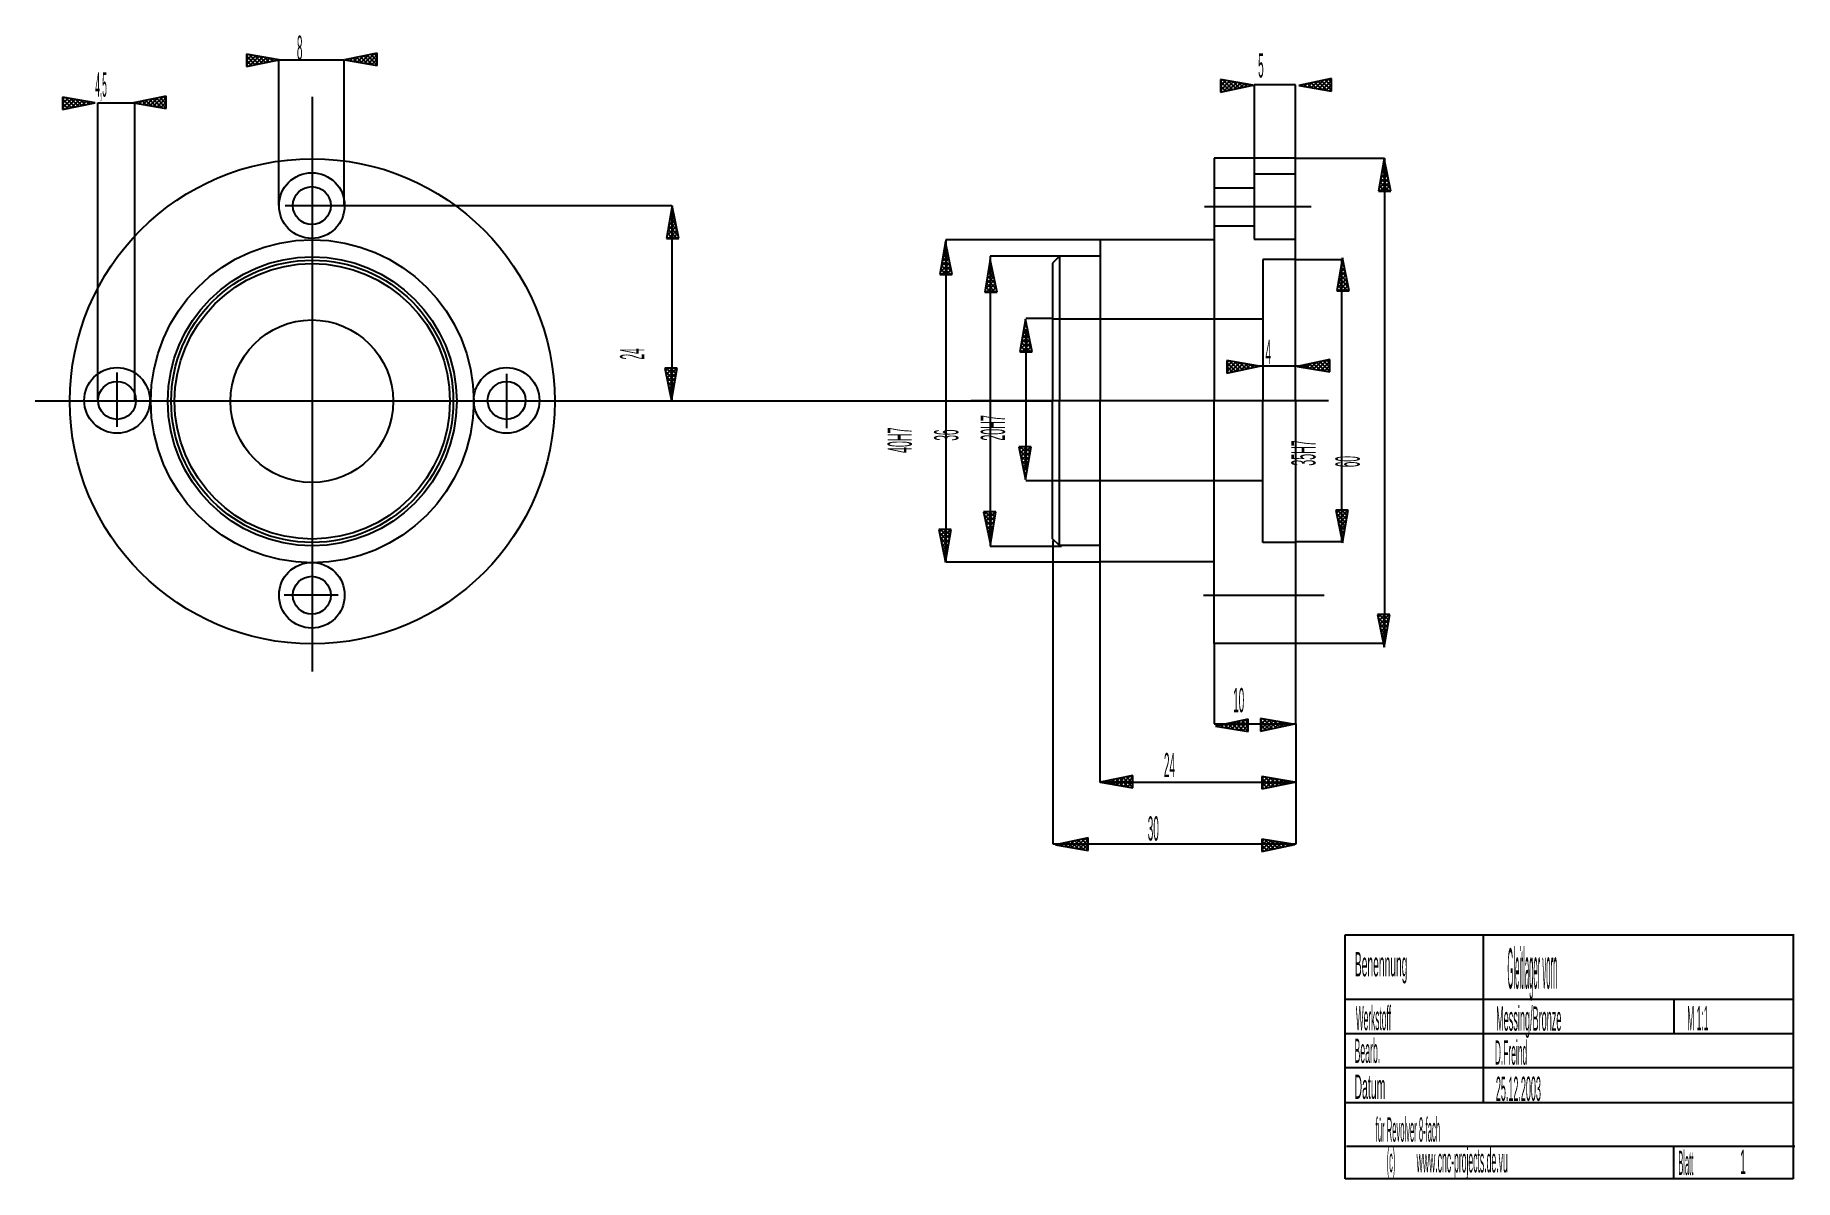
# Model space of a CAD drawing. Extents: x 2.52 to 11.09, y 0.36 to 5.93.
import ezdxf

# ---------------------------------------------------------------- set-up
doc = ezdxf.new("R2010")
doc.units = 0
doc.header["$LTSCALE"] = 10
doc.linetypes.add('DASHDOT', pattern=[1, 0.5, -0.25, 0, -0.25])
doc.linetypes.add('DASHED', pattern=[0.75, 0.5, -0.25])
doc.layers.add('1', color=1, linetype='DASHED')

msp = doc.modelspace()

# ---------------------------------------------------------------- linework, layer by layer
at = {"layer": '1', "color": 1, "linetype": 'CONTINUOUS'}
for p, q in [((3.7086, 5.8141), (3.5493, 5.8412)), ((3.5493, 5.8412), (3.5493, 5.7808)), ((3.5493, 5.8412), (3.5493, 5.7808)), ((3.5586, 5.8397), (3.5493, 5.8303)), ((3.5762, 5.8366), (3.5493, 5.8097)), ((3.5939, 5.8336), (3.5493, 5.789)), ((3.592, 5.7898), (3.5493, 5.8325)), ((3.6091, 5.7933), (3.5636, 5.8388)), ((3.6115, 5.8306), (3.565, 5.7841)), ((3.6262, 5.7969), (3.5885, 5.8346)), ((3.6433, 5.8004), (3.6134, 5.8303)), ((4.1863, 5.8463), (4.0271, 5.813)), ((4.1191, 5.8322), (4.0893, 5.8024)), ((4.1391, 5.7939), (4.104, 5.8291)), ((4.1452, 5.8377), (4.107, 5.7994)), ((4.164, 5.7897), (4.1211, 5.8326)), ((4.1713, 5.8431), (4.1246, 5.7964)), ((4.1863, 5.788), (4.1381, 5.8362)), ((4.1863, 5.8375), (4.1422, 5.7934)), ((4.1863, 5.8087), (4.1552, 5.8398)), ((4.1863, 5.8293), (4.1723, 5.8433)), ((4.1863, 5.7859), (4.1863, 5.8463)), ((4.1863, 5.7859), (4.1863, 5.8463)), ((3.5493, 5.7808), (3.7086, 5.8141)), ((3.5749, 5.7862), (3.5493, 5.8118)), ((3.5578, 5.7826), (3.5493, 5.7912)), ((3.6292, 5.8276), (3.5911, 5.7896)), ((3.6468, 5.8246), (3.6172, 5.795)), ((3.6604, 5.804), (3.6383, 5.8261)), ((3.6645, 5.8216), (3.6433, 5.8005)), ((3.6775, 5.8076), (3.6632, 5.8218)), ((3.6821, 5.8186), (3.6694, 5.8059)), ((3.6945, 5.8111), (3.6881, 5.8176)), ((3.6998, 5.8156), (3.6955, 5.8113)), ((3.7081, 5.1044), (3.7081, 5.8136)), ((3.7081, 5.8136), (4.0235, 5.8136)), ((3.7086, 5.8141), (3.7086, 5.8141)), ((4.0235, 5.8136), (4.0235, 5.1044)), ((4.0271, 5.813), (4.0271, 5.813)), ((4.0271, 5.813), (4.1863, 5.7859)), ((4.0395, 5.8109), (4.0356, 5.8148)), ((4.0408, 5.8159), (4.0364, 5.8115)), ((4.0644, 5.8067), (4.0527, 5.8184)), ((4.0669, 5.8214), (4.054, 5.8084)), ((4.0893, 5.8024), (4.0698, 5.822)), ((4.093, 5.8268), (4.0717, 5.8054)), ((4.1142, 5.7982), (4.0869, 5.8255)), ((4.1863, 5.8168), (4.1599, 5.7904)), ((4.1863, 5.7962), (4.1775, 5.7874)), ((8.4525, 5.6897), (8.2932, 5.7169)), ((8.2932, 5.7169), (8.2932, 5.6565)), ((8.2932, 5.7169), (8.2932, 5.6565)), ((8.3025, 5.7153), (8.2932, 5.706)), ((8.3202, 5.7123), (8.2932, 5.6854)), ((8.3378, 5.7093), (8.2932, 5.6647)), ((8.3359, 5.6654), (8.2932, 5.7082)), ((8.2932, 5.6565), (8.4525, 5.6897)), ((8.3188, 5.6619), (8.2932, 5.6875)), ((8.3017, 5.6583), (8.2932, 5.6669)), ((8.353, 5.669), (8.3075, 5.7145)), ((8.3554, 5.7063), (8.3089, 5.6598)), ((8.3701, 5.6726), (8.3324, 5.7102)), ((8.3731, 5.7033), (8.335, 5.6653)), ((8.3872, 5.6761), (8.3573, 5.706)), ((8.3907, 5.7003), (8.3611, 5.6707)), ((8.4043, 5.6797), (8.3822, 5.7017)), ((8.4084, 5.6973), (8.3872, 5.6761)), ((8.4214, 5.6833), (8.4071, 5.6975)), ((8.426, 5.6943), (8.4133, 5.6816)), ((8.4385, 5.6868), (8.432, 5.6932)), ((8.4437, 5.6913), (8.4394, 5.687)), ((8.4525, 5.6897), (8.4525, 5.6897)), ((8.6588, 5.6911), (8.458, 5.6911)), ((8.458, 5.6911), (8.458, 5.2456)), ((8.6588, 5.3341), (8.6588, 5.6911)), ((8.8343, 5.7219), (8.675, 5.6887)), ((8.675, 5.6887), (8.675, 5.6887)), ((8.675, 5.6887), (8.8343, 5.6615)), ((8.6875, 5.6866), (8.6836, 5.6905)), ((8.6888, 5.6916), (8.6844, 5.6871)), ((8.7124, 5.6824), (8.7007, 5.6941)), ((8.7149, 5.697), (8.702, 5.6841)), ((8.7373, 5.6781), (8.7178, 5.6976)), ((8.741, 5.7025), (8.7196, 5.6811)), ((8.7622, 5.6739), (8.7348, 5.7012)), ((8.7671, 5.7079), (8.7373, 5.6781)), ((8.7871, 5.6696), (8.7519, 5.7048)), ((8.7932, 5.7134), (8.7549, 5.6751)), ((8.812, 5.6654), (8.769, 5.7083)), ((8.8193, 5.7188), (8.7726, 5.6721)), ((8.8343, 5.6637), (8.7861, 5.7119)), ((8.8343, 5.7132), (8.7902, 5.6691)), ((8.8343, 5.6843), (8.8032, 5.7155)), ((8.8343, 5.6925), (8.8079, 5.6661)), ((8.8343, 5.705), (8.8203, 5.719)), ((8.8343, 5.6719), (8.8255, 5.6631)), ((8.8343, 5.6615), (8.8343, 5.7219)), ((8.8343, 5.6615), (8.8343, 5.7219)), ((2.8137, 5.6047), (2.6544, 5.6319)), ((2.6544, 5.6319), (2.6544, 5.5715)), ((2.6544, 5.6319), (2.6544, 5.5715)), ((2.6637, 5.6303), (2.6544, 5.621)), ((2.6814, 5.6273), (2.6544, 5.6004)), ((2.699, 5.6243), (2.6544, 5.5797)), ((2.6971, 5.5804), (2.6544, 5.6232)), ((2.6544, 5.5715), (2.8137, 5.6047)), ((2.68, 5.5769), (2.6544, 5.6025)), ((2.6629, 5.5733), (2.6544, 5.5818)), ((2.7142, 5.584), (2.6687, 5.6295)), ((2.7167, 5.6213), (2.6702, 5.5748)), ((2.7313, 5.5876), (2.6936, 5.6252)), ((2.7343, 5.6183), (2.6963, 5.5803)), ((2.7484, 5.5911), (2.7185, 5.621)), ((2.7519, 5.6153), (2.7224, 5.5857)), ((2.7655, 5.5947), (2.7434, 5.6167)), ((2.7696, 5.6123), (2.7484, 5.5911)), ((2.7826, 5.5983), (2.7684, 5.6125)), ((2.7872, 5.6093), (2.7745, 5.5966)), ((2.7997, 5.6018), (2.7933, 5.6082)), ((2.8049, 5.6062), (2.8006, 5.602)), ((2.8137, 5.6047), (2.8137, 5.6047)), ((2.826, 4.1518), (2.826, 5.6042)), ((2.826, 5.6042), (3.005, 5.6042)), ((3.1594, 5.6369), (3.0001, 5.6037)), ((3.0001, 5.6037), (3.0001, 5.6037)), ((3.0001, 5.6037), (3.1594, 5.5765)), ((3.005, 5.6042), (3.005, 4.1518)), ((3.0125, 5.6016), (3.0086, 5.6055)), ((3.0139, 5.6066), (3.0094, 5.6021)), ((3.0374, 5.5973), (3.0257, 5.6091)), ((3.04, 5.612), (3.027, 5.5991)), ((3.0623, 5.5931), (3.0428, 5.6126)), ((3.0661, 5.6175), (3.0447, 5.5961)), ((3.0872, 5.5888), (3.0599, 5.6162)), ((3.0921, 5.6229), (3.0623, 5.5931)), ((3.1121, 5.5846), (3.077, 5.6198)), ((3.1182, 5.6284), (3.08, 5.5901)), ((3.137, 5.5803), (3.0941, 5.6233)), ((3.1443, 5.6338), (3.0976, 5.5871)), ((3.1594, 5.5787), (3.1112, 5.6269)), ((3.1594, 5.6282), (3.1153, 5.5841)), ((3.1594, 5.5993), (3.1282, 5.6305)), ((3.1594, 5.6075), (3.1329, 5.5811)), ((3.1594, 5.62), (3.1453, 5.634)), ((3.1594, 5.5869), (3.1505, 5.578)), ((3.1594, 5.5765), (3.1594, 5.6369)), ((3.1594, 5.5765), (3.1594, 5.6369)), ((8.6588, 5.3341), (8.2624, 5.3341)), ((8.2624, 5.3341), (8.2624, 4.9367)), ((8.6588, 4.1499), (8.6588, 5.3341)), ((8.6588, 5.3341), (9.0926, 5.3341)), ((9.0908, 5.3335), (9.0636, 5.1742)), ((9.0937, 5.3194), (9.0873, 5.313)), ((9.0936, 5.3197), (9.0892, 5.3241)), ((9.0908, 5.3335), (9.0908, 5.3335)), ((9.124, 5.1742), (9.0908, 5.3335)), ((9.0926, 5.3341), (9.0926, 2.9717)), ((9.1115, 5.234), (9.066, 5.1885)), ((9.1079, 5.2511), (9.0703, 5.2134)), ((9.1208, 5.1892), (9.0741, 5.2359)), ((9.1044, 5.2682), (9.0745, 5.2383)), ((9.1154, 5.2153), (9.0771, 5.2536)), ((9.1008, 5.2853), (9.0788, 5.2632)), ((9.11, 5.2414), (9.0801, 5.2712)), ((9.0972, 5.3023), (9.083, 5.2881)), ((9.1045, 5.2675), (9.0831, 5.2889)), ((9.0991, 5.2936), (9.0862, 5.3065)), ((9.0636, 5.1742), (9.124, 5.1742)), ((9.0636, 5.1742), (9.124, 5.1742)), ((9.0739, 5.1742), (9.0651, 5.183)), ((9.0946, 5.1742), (9.0681, 5.2006)), ((9.1152, 5.1742), (9.0711, 5.2183)), ((9.1151, 5.2169), (9.0723, 5.1742)), ((9.1186, 5.1998), (9.093, 5.1742)), ((9.1222, 5.1827), (9.1136, 5.1742)), ((4.0034, 5.1039), (5.6211, 5.1039)), ((5.6231, 5.1027), (5.596, 4.9434)), ((5.6296, 5.0716), (5.6154, 5.0573)), ((5.6369, 5.0367), (5.6155, 5.0581)), ((5.6315, 5.0628), (5.6185, 5.0757)), ((5.6261, 5.0886), (5.6196, 5.0822)), ((5.6211, 5.1039), (5.6211, 4.1516)), ((5.626, 5.0889), (5.6215, 5.0934)), ((5.6231, 5.1027), (5.6231, 5.1027)), ((5.6564, 4.9434), (5.6231, 5.1027)), ((5.6439, 5.0032), (5.5984, 4.9577)), ((5.6403, 5.0203), (5.6026, 4.9826)), ((5.6476, 4.9434), (5.6035, 4.9875)), ((5.6474, 4.9861), (5.6047, 4.9434)), ((5.6532, 4.9584), (5.6065, 5.0051)), ((5.6368, 5.0374), (5.6069, 5.0075)), ((5.6478, 4.9845), (5.6095, 5.0228)), ((5.6332, 5.0545), (5.6111, 5.0324)), ((5.6423, 5.0106), (5.6125, 5.0404)), ((5.596, 4.9434), (5.6564, 4.9434)), ((5.596, 4.9434), (5.6564, 4.9434)), ((5.6063, 4.9434), (5.5975, 4.9522)), ((5.6269, 4.9434), (5.6005, 4.9698)), ((5.651, 4.969), (5.6254, 4.9434)), ((5.6546, 4.9519), (5.646, 4.9434)), ((6.9543, 4.927), (6.9271, 4.7677)), ((6.9608, 4.8959), (6.9466, 4.8817)), ((6.9626, 4.8871), (6.9497, 4.9)), ((6.9572, 4.913), (6.9508, 4.9066)), ((6.9572, 4.9132), (6.9527, 4.9177)), ((6.9543, 4.927), (6.9543, 4.927)), ((6.9875, 4.7677), (6.9543, 4.927)), ((7.7074, 4.9367), (6.9566, 4.9367)), ((6.9566, 4.9367), (6.9566, 3.3692)), ((8.2624, 4.9367), (7.7074, 4.9367)), ((7.7074, 4.9367), (7.7074, 4.8572)), ((8.2624, 4.9367), (8.2624, 4.1526)), ((6.9751, 4.8275), (6.9296, 4.782)), ((6.9715, 4.8446), (6.9338, 4.8069)), ((6.9788, 4.7677), (6.9347, 4.8118)), ((6.9786, 4.8104), (6.9359, 4.7677)), ((6.9844, 4.7827), (6.9377, 4.8295)), ((6.9679, 4.8617), (6.9381, 4.8319)), ((6.979, 4.8088), (6.9407, 4.8471)), ((6.9644, 4.8788), (6.9423, 4.8568)), ((6.9735, 4.8349), (6.9437, 4.8648)), ((6.9681, 4.861), (6.9467, 4.8824)), ((7.1726, 4.841), (7.1455, 4.6817)), ((7.1791, 4.8099), (7.1649, 4.7957)), ((7.181, 4.8011), (7.168, 4.8141)), ((7.1756, 4.827), (7.1691, 4.8206)), ((7.1755, 4.8272), (7.171, 4.8317)), ((7.5092, 4.8572), (7.1723, 4.8572)), ((7.1723, 4.8572), (7.1723, 3.4459)), ((7.1726, 4.841), (7.1726, 4.841)), ((7.2059, 4.6817), (7.1726, 4.841)), ((7.5092, 4.8572), (7.4762, 4.8232)), ((7.4762, 4.8232), (7.4762, 4.1542)), ((7.7074, 4.8572), (7.5092, 4.8572)), ((7.5092, 4.8572), (7.5092, 4.1526)), ((7.7074, 4.8572), (7.7074, 4.1526)), ((8.6568, 4.8412), (8.8839, 4.8412)), ((8.888, 4.8488), (8.8608, 4.6895)), ((8.8981, 4.8006), (8.876, 4.7786)), ((8.8945, 4.8177), (8.8803, 4.8035)), ((8.9018, 4.7829), (8.8804, 4.8042)), ((8.8963, 4.809), (8.8834, 4.8219)), ((8.8839, 4.8412), (8.8839, 3.4669)), ((8.8909, 4.8348), (8.8845, 4.8284)), ((8.8909, 4.8351), (8.8864, 4.8395)), ((8.888, 4.8488), (8.888, 4.8488)), ((8.9212, 4.6895), (8.888, 4.8488)), ((6.9271, 4.7677), (6.9875, 4.7677)), ((6.9271, 4.7677), (6.9875, 4.7677)), ((6.9375, 4.7677), (6.9286, 4.7765)), ((6.9581, 4.7677), (6.9316, 4.7942)), ((6.9822, 4.7933), (6.9566, 4.7677)), ((6.9858, 4.7763), (6.9772, 4.7677)), ((7.1934, 4.7415), (7.1479, 4.6961)), ((7.1898, 4.7586), (7.1521, 4.721)), ((7.1971, 4.6817), (7.153, 4.7258)), ((7.1969, 4.7245), (7.1542, 4.6817)), ((7.2027, 4.6967), (7.156, 4.7435)), ((7.1863, 4.7757), (7.1564, 4.7459)), ((7.1973, 4.7228), (7.159, 4.7611)), ((7.1827, 4.7928), (7.1606, 4.7708)), ((7.1918, 4.7489), (7.162, 4.7788)), ((7.1864, 4.775), (7.165, 4.7964)), ((8.9088, 4.7494), (8.8633, 4.7039)), ((8.8918, 4.6895), (8.8654, 4.716)), ((8.9052, 4.7665), (8.8675, 4.7288)), ((8.9125, 4.6895), (8.8684, 4.7337)), ((8.9123, 4.7323), (8.8696, 4.6895)), ((8.9181, 4.7046), (8.8714, 4.7513)), ((8.9016, 4.7835), (8.8718, 4.7537)), ((8.9127, 4.7307), (8.8744, 4.7689)), ((8.9072, 4.7568), (8.8774, 4.7866)), ((8.9159, 4.7152), (8.8903, 4.6895)), ((7.1455, 4.6817), (7.2059, 4.6817)), ((7.1455, 4.6817), (7.2059, 4.6817)), ((7.1558, 4.6817), (7.147, 4.6906)), ((7.1764, 4.6817), (7.15, 4.7082)), ((7.2005, 4.7074), (7.1749, 4.6817)), ((7.2041, 4.6903), (7.1955, 4.6817)), ((8.8608, 4.6895), (8.9212, 4.6895)), ((8.8608, 4.6895), (8.9212, 4.6895)), ((8.8712, 4.6895), (8.8623, 4.6984)), ((8.9195, 4.6981), (8.9109, 4.6895)), ((7.3442, 4.5516), (7.317, 4.3924)), ((7.3471, 4.5379), (7.3426, 4.5423)), ((7.3442, 4.5516), (7.3442, 4.5516)), ((7.3774, 4.3924), (7.3442, 4.5516)), ((7.4785, 4.5545), (7.3463, 4.5545)), ((7.3614, 4.4693), (7.3237, 4.4316)), ((7.3578, 4.4863), (7.3279, 4.4565)), ((7.3688, 4.4335), (7.3305, 4.4717)), ((7.3542, 4.5034), (7.3322, 4.4814)), ((7.3634, 4.4596), (7.3336, 4.4894)), ((7.3507, 4.5205), (7.3364, 4.5063)), ((7.3579, 4.4857), (7.3366, 4.507)), ((7.3525, 4.5118), (7.3396, 4.5247)), ((7.3471, 4.5376), (7.3407, 4.5312)), ((7.3463, 4.4922), (7.3463, 3.8156)), ((7.317, 4.3924), (7.3774, 4.3924)), ((7.317, 4.3924), (7.3774, 4.3924)), ((7.3273, 4.3924), (7.3185, 4.4012)), ((7.3649, 4.4522), (7.3194, 4.4067)), ((7.348, 4.3924), (7.3215, 4.4188)), ((7.3686, 4.3924), (7.3245, 4.4365)), ((7.3685, 4.4351), (7.3258, 4.3924)), ((7.3743, 4.4074), (7.3275, 4.4541)), ((7.3721, 4.418), (7.3464, 4.3924)), ((7.3756, 4.4009), (7.3671, 4.3924)), ((5.6476, 4.3124), (5.5872, 4.3124)), ((5.5872, 4.3124), (5.6204, 4.1531)), ((5.6476, 4.3124), (5.5872, 4.3124)), ((5.6042, 4.3124), (5.5901, 4.2983)), ((5.637, 4.2501), (5.5905, 4.2966)), ((5.6248, 4.3124), (5.5937, 4.2813)), ((5.64, 4.2678), (5.5954, 4.3124)), ((5.6455, 4.3124), (5.5973, 4.2642)), ((5.6438, 4.2901), (5.6008, 4.2471)), ((5.643, 4.2854), (5.6161, 4.3124)), ((5.6204, 4.1531), (5.6476, 4.3124)), ((5.646, 4.3031), (5.6367, 4.3124)), ((8.4837, 4.3219), (8.3244, 4.349)), ((8.3244, 4.349), (8.3244, 4.2886)), ((8.3244, 4.349), (8.3244, 4.2886)), ((8.3337, 4.3475), (8.3244, 4.3381)), ((8.3513, 4.3444), (8.3244, 4.3175)), ((8.369, 4.3414), (8.3244, 4.2968)), ((8.3671, 4.2976), (8.3244, 4.3403)), ((8.3244, 4.2886), (8.4837, 4.3219)), ((8.35, 4.294), (8.3244, 4.3196)), ((8.3329, 4.2904), (8.3244, 4.299)), ((8.3842, 4.3011), (8.3387, 4.3466)), ((8.3866, 4.3384), (8.3401, 4.2919)), ((8.4013, 4.3047), (8.3636, 4.3424)), ((8.4043, 4.3354), (8.3662, 4.2974)), ((8.4184, 4.3082), (8.3885, 4.3381)), ((8.4219, 4.3324), (8.3923, 4.3028)), ((8.4355, 4.3118), (8.4134, 4.3339)), ((8.4396, 4.3294), (8.4184, 4.3083)), ((8.4526, 4.3154), (8.4383, 4.3296)), ((8.4572, 4.3264), (8.4445, 4.3137)), ((8.4696, 4.3189), (8.4632, 4.3254)), ((8.4748, 4.3234), (8.4706, 4.3191)), ((8.4736, 4.3232), (8.7153, 4.3232)), ((8.4837, 4.3219), (8.4837, 4.3219)), ((8.8265, 4.3541), (8.6672, 4.3208)), ((8.6672, 4.3208), (8.6672, 4.3208)), ((8.6672, 4.3208), (8.8265, 4.2937)), ((8.6797, 4.3187), (8.6758, 4.3226)), ((8.681, 4.3237), (8.6766, 4.3193)), ((8.7046, 4.3145), (8.6929, 4.3262)), ((8.7071, 4.3292), (8.6942, 4.3162)), ((8.7295, 4.3102), (8.71, 4.3298)), ((8.7332, 4.3346), (8.7118, 4.3132)), ((8.7544, 4.306), (8.7271, 4.3333)), ((8.7593, 4.34), (8.7295, 4.3102)), ((8.7793, 4.3017), (8.7441, 4.3369)), ((8.7854, 4.3455), (8.7471, 4.3072)), ((8.8042, 4.2975), (8.7612, 4.3404)), ((8.8115, 4.3509), (8.7648, 4.3042)), ((8.8265, 4.2958), (8.7783, 4.344)), ((8.8265, 4.3453), (8.7824, 4.3012)), ((8.8265, 4.3165), (8.7954, 4.3476)), ((8.8265, 4.3246), (8.8001, 4.2982)), ((8.8265, 4.3371), (8.8125, 4.3511)), ((8.8265, 4.304), (8.8177, 4.2952)), ((8.8265, 4.2937), (8.8265, 4.3541)), ((8.8265, 4.2937), (8.8265, 4.3541)), ((5.634, 4.2325), (5.5959, 4.2705)), ((5.631, 4.2148), (5.6014, 4.2444)), ((5.6396, 4.2652), (5.6044, 4.23)), ((5.628, 4.1972), (5.6068, 4.2183)), ((5.6353, 4.2402), (5.608, 4.2129)), ((5.6311, 4.2153), (5.6115, 4.1958)), ((5.6211, 4.1516), (5.2951, 4.1516)), ((5.625, 4.1795), (5.6123, 4.1922)), ((5.6268, 4.1904), (5.6151, 4.1787)), ((5.6219, 4.1619), (5.6177, 4.1661)), ((5.6226, 4.1655), (5.6187, 4.1616)), ((5.6204, 4.1531), (5.6204, 4.1531)), ((7.4762, 3.4821), (7.4762, 4.1511)), ((7.5092, 3.4481), (7.5092, 4.1526)), ((7.7074, 3.4481), (7.7074, 4.1526)), ((8.2624, 3.3686), (8.2624, 4.1526)), ((8.6588, 4.1554), (8.6588, 2.9712)), ((7.3717, 3.9296), (7.3113, 3.9296)), ((7.3113, 3.9296), (7.3445, 3.7703)), ((7.3717, 3.9296), (7.3113, 3.9296)), ((7.3283, 3.9296), (7.3142, 3.9156)), ((7.3611, 3.8673), (7.3146, 3.9138)), ((7.3489, 3.9296), (7.3178, 3.8985)), ((7.3641, 3.885), (7.3195, 3.9296)), ((7.3581, 3.8497), (7.32, 3.8877)), ((7.3696, 3.9296), (7.3214, 3.8814)), ((7.3679, 3.9073), (7.3249, 3.8643)), ((7.3551, 3.832), (7.3255, 3.8616)), ((7.3636, 3.8824), (7.3285, 3.8472)), ((7.3594, 3.8575), (7.332, 3.8301)), ((7.3671, 3.9026), (7.3401, 3.9296)), ((7.3445, 3.7703), (7.3717, 3.9296)), ((7.3701, 3.9203), (7.3608, 3.9296)), ((7.352, 3.8144), (7.3309, 3.8355)), ((7.3551, 3.8325), (7.3356, 3.813)), ((7.349, 3.7968), (7.3364, 3.8094)), ((7.3509, 3.8076), (7.3392, 3.7959)), ((7.346, 3.7791), (7.3418, 3.7833)), ((7.3466, 3.7827), (7.3427, 3.7788)), ((7.3445, 3.7703), (7.3445, 3.7703)), ((7.3463, 3.7646), (7.4993, 3.7646)), ((7.2002, 3.6132), (7.1398, 3.6132)), ((7.1398, 3.6132), (7.173, 3.4539)), ((7.2002, 3.6132), (7.1398, 3.6132)), ((7.1567, 3.6132), (7.1427, 3.5992)), ((7.1774, 3.6132), (7.1463, 3.5821)), ((7.1926, 3.5686), (7.1479, 3.6132)), ((7.198, 3.6132), (7.1498, 3.565)), ((7.1956, 3.5863), (7.1686, 3.6132)), ((7.173, 3.4539), (7.2002, 3.6132)), ((7.1986, 3.6039), (7.1893, 3.6132)), ((8.9156, 3.621), (8.8551, 3.621)), ((8.8551, 3.621), (8.8884, 3.4618)), ((8.9156, 3.621), (8.8551, 3.621)), ((8.8721, 3.621), (8.8581, 3.607)), ((8.9049, 3.5588), (8.8584, 3.6053)), ((8.8928, 3.621), (8.8616, 3.5899)), ((8.9079, 3.5764), (8.8633, 3.621)), ((8.9134, 3.621), (8.8652, 3.5728)), ((8.911, 3.5941), (8.884, 3.621)), ((8.8884, 3.4618), (8.9156, 3.621)), ((8.914, 3.6117), (8.9046, 3.621)), ((6.9818, 3.5272), (6.9214, 3.5272)), ((6.9214, 3.5272), (6.9547, 3.368)), ((6.9818, 3.5272), (6.9214, 3.5272)), ((6.9384, 3.5272), (6.9244, 3.5132)), ((6.959, 3.5272), (6.9279, 3.4961)), ((6.9742, 3.4826), (6.9296, 3.5272)), ((6.9797, 3.5272), (6.9315, 3.479)), ((6.9772, 3.5003), (6.9503, 3.5272)), ((6.9547, 3.368), (6.9818, 3.5272)), ((6.9803, 3.5179), (6.9709, 3.5272)), ((7.1895, 3.551), (7.143, 3.5975)), ((7.1865, 3.5333), (7.1485, 3.5714)), ((7.1964, 3.5909), (7.1534, 3.5479)), ((7.1835, 3.5157), (7.1539, 3.5453)), ((7.1921, 3.566), (7.1569, 3.5308)), ((7.1805, 3.498), (7.1594, 3.5192)), ((7.1879, 3.5411), (7.1605, 3.5138)), ((7.1836, 3.5162), (7.1641, 3.4967)), ((8.9019, 3.5411), (8.8639, 3.5792)), ((8.9117, 3.5987), (8.8688, 3.5557)), ((8.8989, 3.5235), (8.8693, 3.5531)), ((8.9075, 3.5738), (8.8723, 3.5387)), ((8.8959, 3.5059), (8.8748, 3.527)), ((8.9032, 3.5489), (8.8759, 3.5216)), ((8.899, 3.524), (8.8795, 3.5045)), ((6.9712, 3.465), (6.9247, 3.5115)), ((6.9682, 3.4474), (6.9302, 3.4854)), ((6.978, 3.5049), (6.9351, 3.4619)), ((6.9652, 3.4297), (6.9356, 3.4593)), ((6.9738, 3.48), (6.9386, 3.4449)), ((6.9622, 3.4121), (6.9411, 3.4332)), ((6.9695, 3.4551), (6.9422, 3.4278)), ((6.9653, 3.4302), (6.9458, 3.4107)), ((7.1775, 3.4804), (7.1648, 3.4931)), ((7.1794, 3.4913), (7.1676, 3.4796)), ((7.1745, 3.4628), (7.1703, 3.467)), ((7.1751, 3.4664), (7.1712, 3.4625)), ((7.1723, 3.4459), (7.5202, 3.4459)), ((7.173, 3.4539), (7.173, 3.4539)), ((7.5092, 3.4481), (7.4762, 3.4821)), ((7.4785, 1.9952), (7.4785, 3.4738)), ((7.7074, 3.4481), (7.5092, 3.4481)), ((7.7074, 3.3686), (7.7074, 3.4481)), ((8.8839, 3.4669), (8.6613, 3.4669)), ((8.8929, 3.4882), (8.8802, 3.5009)), ((8.8947, 3.4991), (8.883, 3.4874)), ((8.8899, 3.4706), (8.8857, 3.4748)), ((8.8905, 3.4742), (8.8866, 3.4703)), ((8.8884, 3.4618), (8.8884, 3.4618)), ((6.9592, 3.3944), (6.9465, 3.4071)), ((6.961, 3.4053), (6.9493, 3.3936)), ((6.9562, 3.3768), (6.9519, 3.381)), ((6.9568, 3.3804), (6.9529, 3.3765)), ((6.9547, 3.368), (6.9547, 3.368)), ((6.9566, 3.3692), (7.7081, 3.3692)), ((8.2624, 3.3686), (7.7074, 3.3686)), ((7.7081, 2.2951), (7.7081, 3.3762)), ((8.2624, 2.9712), (8.2624, 3.3686)), ((9.1183, 3.113), (9.0579, 3.113)), ((9.0579, 3.113), (9.0911, 2.9537)), ((9.1183, 3.113), (9.0579, 3.113)), ((9.0748, 3.113), (9.0608, 3.0989)), ((9.1077, 3.0507), (9.0612, 3.0972)), ((9.0955, 3.113), (9.0644, 3.0819)), ((9.1107, 3.0684), (9.0661, 3.113)), ((9.1161, 3.113), (9.0679, 3.0648)), ((9.1145, 3.0907), (9.0715, 3.0477)), ((9.1137, 3.086), (9.0867, 3.113)), ((9.0911, 2.9537), (9.1183, 3.113)), ((9.1167, 3.1037), (9.1074, 3.113)), ((9.1046, 3.0331), (9.0666, 3.0711)), ((9.1016, 3.0154), (9.072, 3.045)), ((9.1102, 3.0657), (9.0751, 3.0306)), ((9.0986, 2.9978), (9.0775, 3.0189)), ((9.106, 3.0408), (9.0786, 3.0135)), ((9.1017, 3.0159), (9.0822, 2.9964)), ((8.6588, 2.9712), (8.2624, 2.9712)), ((8.2624, 2.9712), (8.2624, 2.5811)), ((9.0926, 2.9717), (8.6613, 2.9717)), ((8.6613, 2.5811), (8.6613, 2.9717)), ((9.0956, 2.9801), (9.0829, 2.9928)), ((9.0975, 2.991), (9.0858, 2.9793)), ((9.0926, 2.9625), (9.0884, 2.9667)), ((9.0932, 2.9661), (9.0893, 2.9622)), ((9.0911, 2.9537), (9.0911, 2.9537)), ((8.2624, 2.5811), (8.6613, 2.5811)), ((8.4289, 2.6032), (8.2696, 2.57)), ((8.282, 2.5678), (8.2781, 2.5717)), ((8.2834, 2.5728), (8.2789, 2.5684)), ((8.3069, 2.5636), (8.2952, 2.5753)), ((8.3095, 2.5783), (8.2965, 2.5654)), ((8.3318, 2.5593), (8.3123, 2.5789)), ((8.3356, 2.5837), (8.3142, 2.5623)), ((8.3567, 2.5551), (8.3294, 2.5824)), ((8.3617, 2.5892), (8.3318, 2.5593)), ((8.3816, 2.5508), (8.3465, 2.586)), ((8.3878, 2.5946), (8.3495, 2.5563)), ((8.4066, 2.5466), (8.3636, 2.5896)), ((8.4139, 2.6), (8.3671, 2.5533)), ((8.4289, 2.5449), (8.3807, 2.5931)), ((8.4289, 2.5944), (8.3848, 2.5503)), ((8.4289, 2.5656), (8.3978, 2.5967)), ((8.4289, 2.5738), (8.4024, 2.5473)), ((8.4289, 2.5862), (8.4148, 2.6003)), ((8.4289, 2.5428), (8.4289, 2.6032)), ((8.4289, 2.5428), (8.4289, 2.6032)), ((8.6474, 2.5788), (8.4881, 2.606)), ((8.4881, 2.606), (8.4881, 2.5456)), ((8.4881, 2.606), (8.4881, 2.5456)), ((8.4974, 2.6044), (8.4881, 2.5951)), ((8.5151, 2.6014), (8.4881, 2.5744)), ((8.5327, 2.5984), (8.4881, 2.5538)), ((8.5308, 2.5545), (8.4881, 2.5972)), ((8.4881, 2.5456), (8.6474, 2.5788)), ((8.5138, 2.5509), (8.4881, 2.5766)), ((8.5479, 2.558), (8.5025, 2.6035)), ((8.5504, 2.5954), (8.5039, 2.5489)), ((8.565, 2.5616), (8.5274, 2.5993)), ((8.568, 2.5923), (8.53, 2.5543)), ((8.5821, 2.5652), (8.5523, 2.595)), ((8.5857, 2.5893), (8.5561, 2.5597)), ((8.5992, 2.5687), (8.5772, 2.5908)), ((8.6033, 2.5863), (8.5822, 2.5652)), ((8.6163, 2.5723), (8.6021, 2.5865)), ((8.6209, 2.5833), (8.6083, 2.5706)), ((8.6334, 2.5759), (8.627, 2.5823)), ((8.6386, 2.5803), (8.6344, 2.5761)), ((8.6474, 2.5788), (8.6474, 2.5788)), ((8.6613, 2.5811), (8.6613, 2.2951)), ((8.2696, 2.57), (8.2696, 2.57)), ((8.2696, 2.57), (8.4289, 2.5428)), ((8.4289, 2.5531), (8.42, 2.5443)), ((8.4967, 2.5474), (8.4881, 2.5559)), ((7.8675, 2.3296), (7.7082, 2.2964)), ((7.8003, 2.3156), (7.7704, 2.2858)), ((7.8264, 2.321), (7.7881, 2.2827)), ((7.8452, 2.273), (7.8022, 2.316)), ((7.8525, 2.3265), (7.8057, 2.2797)), ((7.8675, 2.2713), (7.8193, 2.3195)), ((7.8675, 2.3208), (7.8234, 2.2767)), ((7.8675, 2.292), (7.8364, 2.3231)), ((7.8675, 2.3127), (7.8534, 2.3267)), ((7.8675, 2.2692), (7.8675, 2.3296)), ((7.8675, 2.2692), (7.8675, 2.3296)), ((8.6552, 2.2974), (8.4959, 2.3246)), ((8.4959, 2.3246), (8.4959, 2.2642)), ((8.4959, 2.3246), (8.4959, 2.2642)), ((8.5052, 2.323), (8.4959, 2.3137)), ((8.5229, 2.32), (8.4959, 2.293)), ((8.5405, 2.317), (8.4959, 2.2724)), ((8.5386, 2.2731), (8.4959, 2.3158)), ((8.5557, 2.2767), (8.5102, 2.3221)), ((8.5582, 2.314), (8.5117, 2.2675)), ((8.5728, 2.2802), (8.5352, 2.3179)), ((8.6613, 2.2951), (7.7081, 2.2951)), ((7.7082, 2.2964), (7.7082, 2.2964)), ((7.7082, 2.2964), (7.8675, 2.2692)), ((7.7206, 2.2943), (7.7167, 2.2982)), ((7.722, 2.2993), (7.7175, 2.2948)), ((7.7455, 2.29), (7.7338, 2.3017)), ((7.7481, 2.3047), (7.7351, 2.2918)), ((7.7704, 2.2858), (7.7509, 2.3053)), ((7.7742, 2.3101), (7.7528, 2.2888)), ((7.7953, 2.2815), (7.768, 2.3089)), ((7.8202, 2.2773), (7.7851, 2.3124)), ((7.8675, 2.3002), (7.841, 2.2737)), ((7.8675, 2.2795), (7.8586, 2.2707)), ((8.4959, 2.2642), (8.6552, 2.2974)), ((8.5216, 2.2695), (8.4959, 2.2952)), ((8.5045, 2.266), (8.4959, 2.2745)), ((8.5758, 2.311), (8.5378, 2.2729)), ((8.5899, 2.2838), (8.5601, 2.3136)), ((8.5935, 2.3079), (8.5639, 2.2784)), ((8.607, 2.2873), (8.585, 2.3094)), ((8.6111, 2.3049), (8.59, 2.2838)), ((8.6241, 2.2909), (8.6099, 2.3051)), ((8.6287, 2.3019), (8.6161, 2.2892)), ((8.6412, 2.2945), (8.6348, 2.3009)), ((8.6464, 2.2989), (8.6422, 2.2947)), ((8.6552, 2.2974), (8.6552, 2.2974)), ((8.6613, 2.2951), (8.6613, 1.9952)), ((8.6613, 1.9952), (7.4785, 1.9952)), ((7.6491, 2.0248), (7.4899, 1.9915)), ((7.4899, 1.9915), (7.4899, 1.9915)), ((7.4899, 1.9915), (7.6491, 1.9644)), ((7.5023, 1.9894), (7.4984, 1.9933)), ((7.5036, 1.9944), (7.4992, 1.9899)), ((7.5272, 1.9852), (7.5155, 1.9969)), ((7.5297, 1.9999), (7.5168, 1.9869)), ((7.5521, 1.9809), (7.5326, 2.0004)), ((7.5558, 2.0053), (7.5345, 1.9839)), ((7.577, 1.9767), (7.5497, 2.004)), ((7.5819, 2.0107), (7.5521, 1.9809)), ((7.6019, 1.9724), (7.5668, 2.0076)), ((7.608, 2.0162), (7.5698, 1.9779)), ((7.6268, 1.9682), (7.5839, 2.0111)), ((7.6341, 2.0216), (7.5874, 1.9749)), ((7.6491, 1.9665), (7.6009, 2.0147)), ((7.6491, 2.016), (7.605, 1.9719)), ((7.6491, 1.9872), (7.618, 2.0183)), ((7.6491, 1.9953), (7.6227, 1.9689)), ((7.6491, 2.0078), (7.6351, 2.0218)), ((7.6491, 1.9747), (7.6403, 1.9659)), ((7.6491, 1.9644), (7.6491, 2.0248)), ((7.6491, 1.9644), (7.6491, 2.0248)), ((8.6552, 1.9926), (8.4959, 2.0197)), ((8.4959, 2.0197), (8.4959, 1.9593)), ((8.4959, 2.0197), (8.4959, 1.9593)), ((8.5052, 2.0182), (8.4959, 2.0088)), ((8.5229, 2.0151), (8.4959, 1.9882)), ((8.5405, 2.0121), (8.4959, 1.9675)), ((8.5386, 1.9682), (8.4959, 2.011)), ((8.4959, 1.9593), (8.6552, 1.9926)), ((8.5216, 1.9647), (8.4959, 1.9903)), ((8.5557, 1.9718), (8.5102, 2.0173)), ((8.5582, 2.0091), (8.5117, 1.9626)), ((8.5728, 1.9754), (8.5352, 2.013)), ((8.5758, 2.0061), (8.5378, 1.9681)), ((8.5899, 1.9789), (8.5601, 2.0088)), ((8.5935, 2.0031), (8.5639, 1.9735)), ((8.607, 1.9825), (8.585, 2.0045)), ((8.6111, 2.0001), (8.59, 1.979)), ((8.6241, 1.9861), (8.6099, 2.0003)), ((8.6287, 1.9971), (8.6161, 1.9844)), ((8.6412, 1.9896), (8.6348, 1.996)), ((8.6464, 1.9941), (8.6422, 1.9898)), ((8.6552, 1.9926), (8.6552, 1.9926)), ((8.5045, 1.9611), (8.4959, 1.9697)), ((8.9008, 0.3661), (8.9008, 1.5529)), ((8.9008, 1.5529), (11.0824, 1.5529)), ((8.9008, 1.5529), (11.0884, 1.5529)), ((8.9008, 1.5529), (11.0824, 1.5529)), ((8.9008, 0.3661), (8.9008, 1.5529)), ((9.5726, 1.5515), (9.5726, 1.2395)), ((11.0824, 1.5529), (11.0824, 0.3661)), ((11.0824, 1.5529), (11.0824, 0.3661)), ((8.9001, 1.2395), (11.0833, 1.2395)), ((9.5726, 1.2395), (9.5726, 1.0735)), ((10.5011, 1.2395), (10.5011, 1.0735)), ((8.9001, 1.0735), (11.0833, 1.0735)), ((9.5737, 1.0746), (9.5737, 0.9085)), ((8.9001, 0.9075), (11.0833, 0.9075)), ((9.5737, 0.9085), (9.5737, 0.7365)), ((8.902, 0.7365), (11.0828, 0.7365)), ((8.9077, 0.5239), (11.091, 0.5239)), ((10.4999, 0.5199), (10.4999, 0.3687)), ((11.0824, 0.3661), (8.9008, 0.3661)), ((11.0824, 0.3661), (8.9008, 0.3661))]:
    msp.add_line(p, q, dxfattribs=at)
at = {"layer": '1', "color": 1, "linetype": 'DASHDOT'}
for p, q in [((3.8703, 5.6328), (3.8703, 2.8348)), ((8.6568, 5.2565), (8.4576, 5.2565)), ((8.4576, 5.2565), (8.4576, 4.9411)), ((8.4576, 5.1881), (8.2636, 5.1881)), ((3.7391, 5.1039), (4.0034, 5.1039)), ((3.7391, 5.1039), (4.0034, 5.1039)), ((8.2164, 5.0988), (8.7355, 5.0988)), ((8.4576, 5.0042), (8.2636, 5.0042)), ((8.4576, 4.9411), (8.6568, 4.9411)), ((8.6568, 4.8412), (8.4995, 4.8412)), ((8.4995, 4.8412), (8.4995, 4.1526)), ((8.4995, 4.5514), (7.4759, 4.5514)), ((2.9195, 4.0262), (2.9195, 4.2904)), ((4.8168, 4.2843), (4.8168, 4.0201)), ((7.4762, 4.1511), (2.5209, 4.1511)), ((4.886, 4.1526), (5.3071, 4.1526)), ((8.8194, 4.1526), (7.0786, 4.1526)), ((8.4995, 3.4641), (8.4995, 4.1526)), ((8.4995, 3.7634), (7.4759, 3.7634)), ((8.6568, 3.4641), (8.4995, 3.4641)), ((3.9972, 3.2066), (3.733, 3.2066)), ((8.2111, 3.2065), (8.7984, 3.2065))]:
    msp.add_line(p, q, dxfattribs=at)
at = {"layer": '1', "color": 1, "linetype": 'CONTINUOUS'}
for centre, radius in [((3.8703, 4.151), 1.1808), ((3.8682, 5.1039), 0.1598), ((3.8682, 5.1039), 0.1598), ((3.8682, 5.1039), 0.0922), ((3.8682, 5.1039), 0.0922), ((3.8703, 4.151), 0.6871), ((3.8683, 4.151), 0.3959), ((2.9195, 4.1552), 0.1598), ((4.8168, 4.1552), 0.1598), ((2.9195, 4.1552), 0.0922), ((4.8168, 4.1552), 0.0922), ((3.8682, 3.2066), 0.1598), ((3.8682, 3.2066), 0.0922)]:
    msp.add_circle(centre, radius, dxfattribs=at)
at = {"layer": '1', "color": 1, "linetype": 'DASHDOT'}
for radius in [0.7864, 0.7036, 0.6705]:
    msp.add_circle((3.8703, 4.151), radius, dxfattribs=at)

# ---------------------------------------------------------------- texts
at = {"layer": '1', "color": 1}
for s, height, width, p in [('8', 0.1181, 0.308372, (3.7956, 5.8135)), ('5', 0.1181, 0.308372, (8.4771, 5.7272)), ('4,5', 0.11811, 0.256977, (2.8135, 5.6338)), ('4', 0.1181, 0.308372, (8.513, 4.3331)), ('10', 0.11811, 0.308372, (8.3553, 2.6372)), ('24', 0.11811, 0.308372, (8.0184, 2.321)), ('30', 0.11811, 0.308372, (7.9395, 2.012)), ('Benennung', 0.11811, 0.316938, (8.9482, 1.3514)), ('Gleitlager vorn', 0.19685, 0.141851, (9.6913, 1.2911)), ('Werkstoff', 0.11811, 0.256977, (8.953, 1.0889)), ('Messing/Bronze', 0.11811, 0.280839, (9.6362, 1.0866)), ('M 1:1', 0.11811, 0.262116, (10.567, 1.0889)), ('Bearb.', 0.11811, 0.269825, (8.9464, 0.9298)), ('D.Freind', 0.11811, 0.260189, (9.6299, 0.9209)), ('Datum', 0.11811, 0.323791, (8.9464, 0.7548)), ('25.12.2003', 0.11811, 0.277535, (9.6351, 0.7449)), ('für Revolver 8-fach ', 0.11811, 0.235134, (9.0497, 0.5463)), ('(c)', 0.11811, 0.205581, (9.1037, 0.3973)), ('www.cnc-projects.de.vu', 0.11811, 0.266321, (9.2489, 0.3963)), ('Blatt', 0.11811, 0.231279, (10.5235, 0.384)), ('1', 0.1181, 0.308372, (10.8246, 0.389))]:
    msp.add_text(s, height=height, dxfattribs=dict(at, width=width)).set_placement(p)
for s, width, p in [('24', 0.308372, (5.4874, 4.3547)), ('20H7', 0.327645, (7.2442, 3.9594)), ('40H7', 0.327645, (6.7904, 3.8996)), ('36', 0.308372, (7.017, 3.9594)), ('35H7', 0.327645, (8.7567, 3.8373)), ('60', 0.308372, (8.9718, 3.8301))]:
    msp.add_text(s, height=0.11811, rotation=90, dxfattribs=dict(at, width=width)).set_placement(p)

doc.saveas('drawing.dxf')
